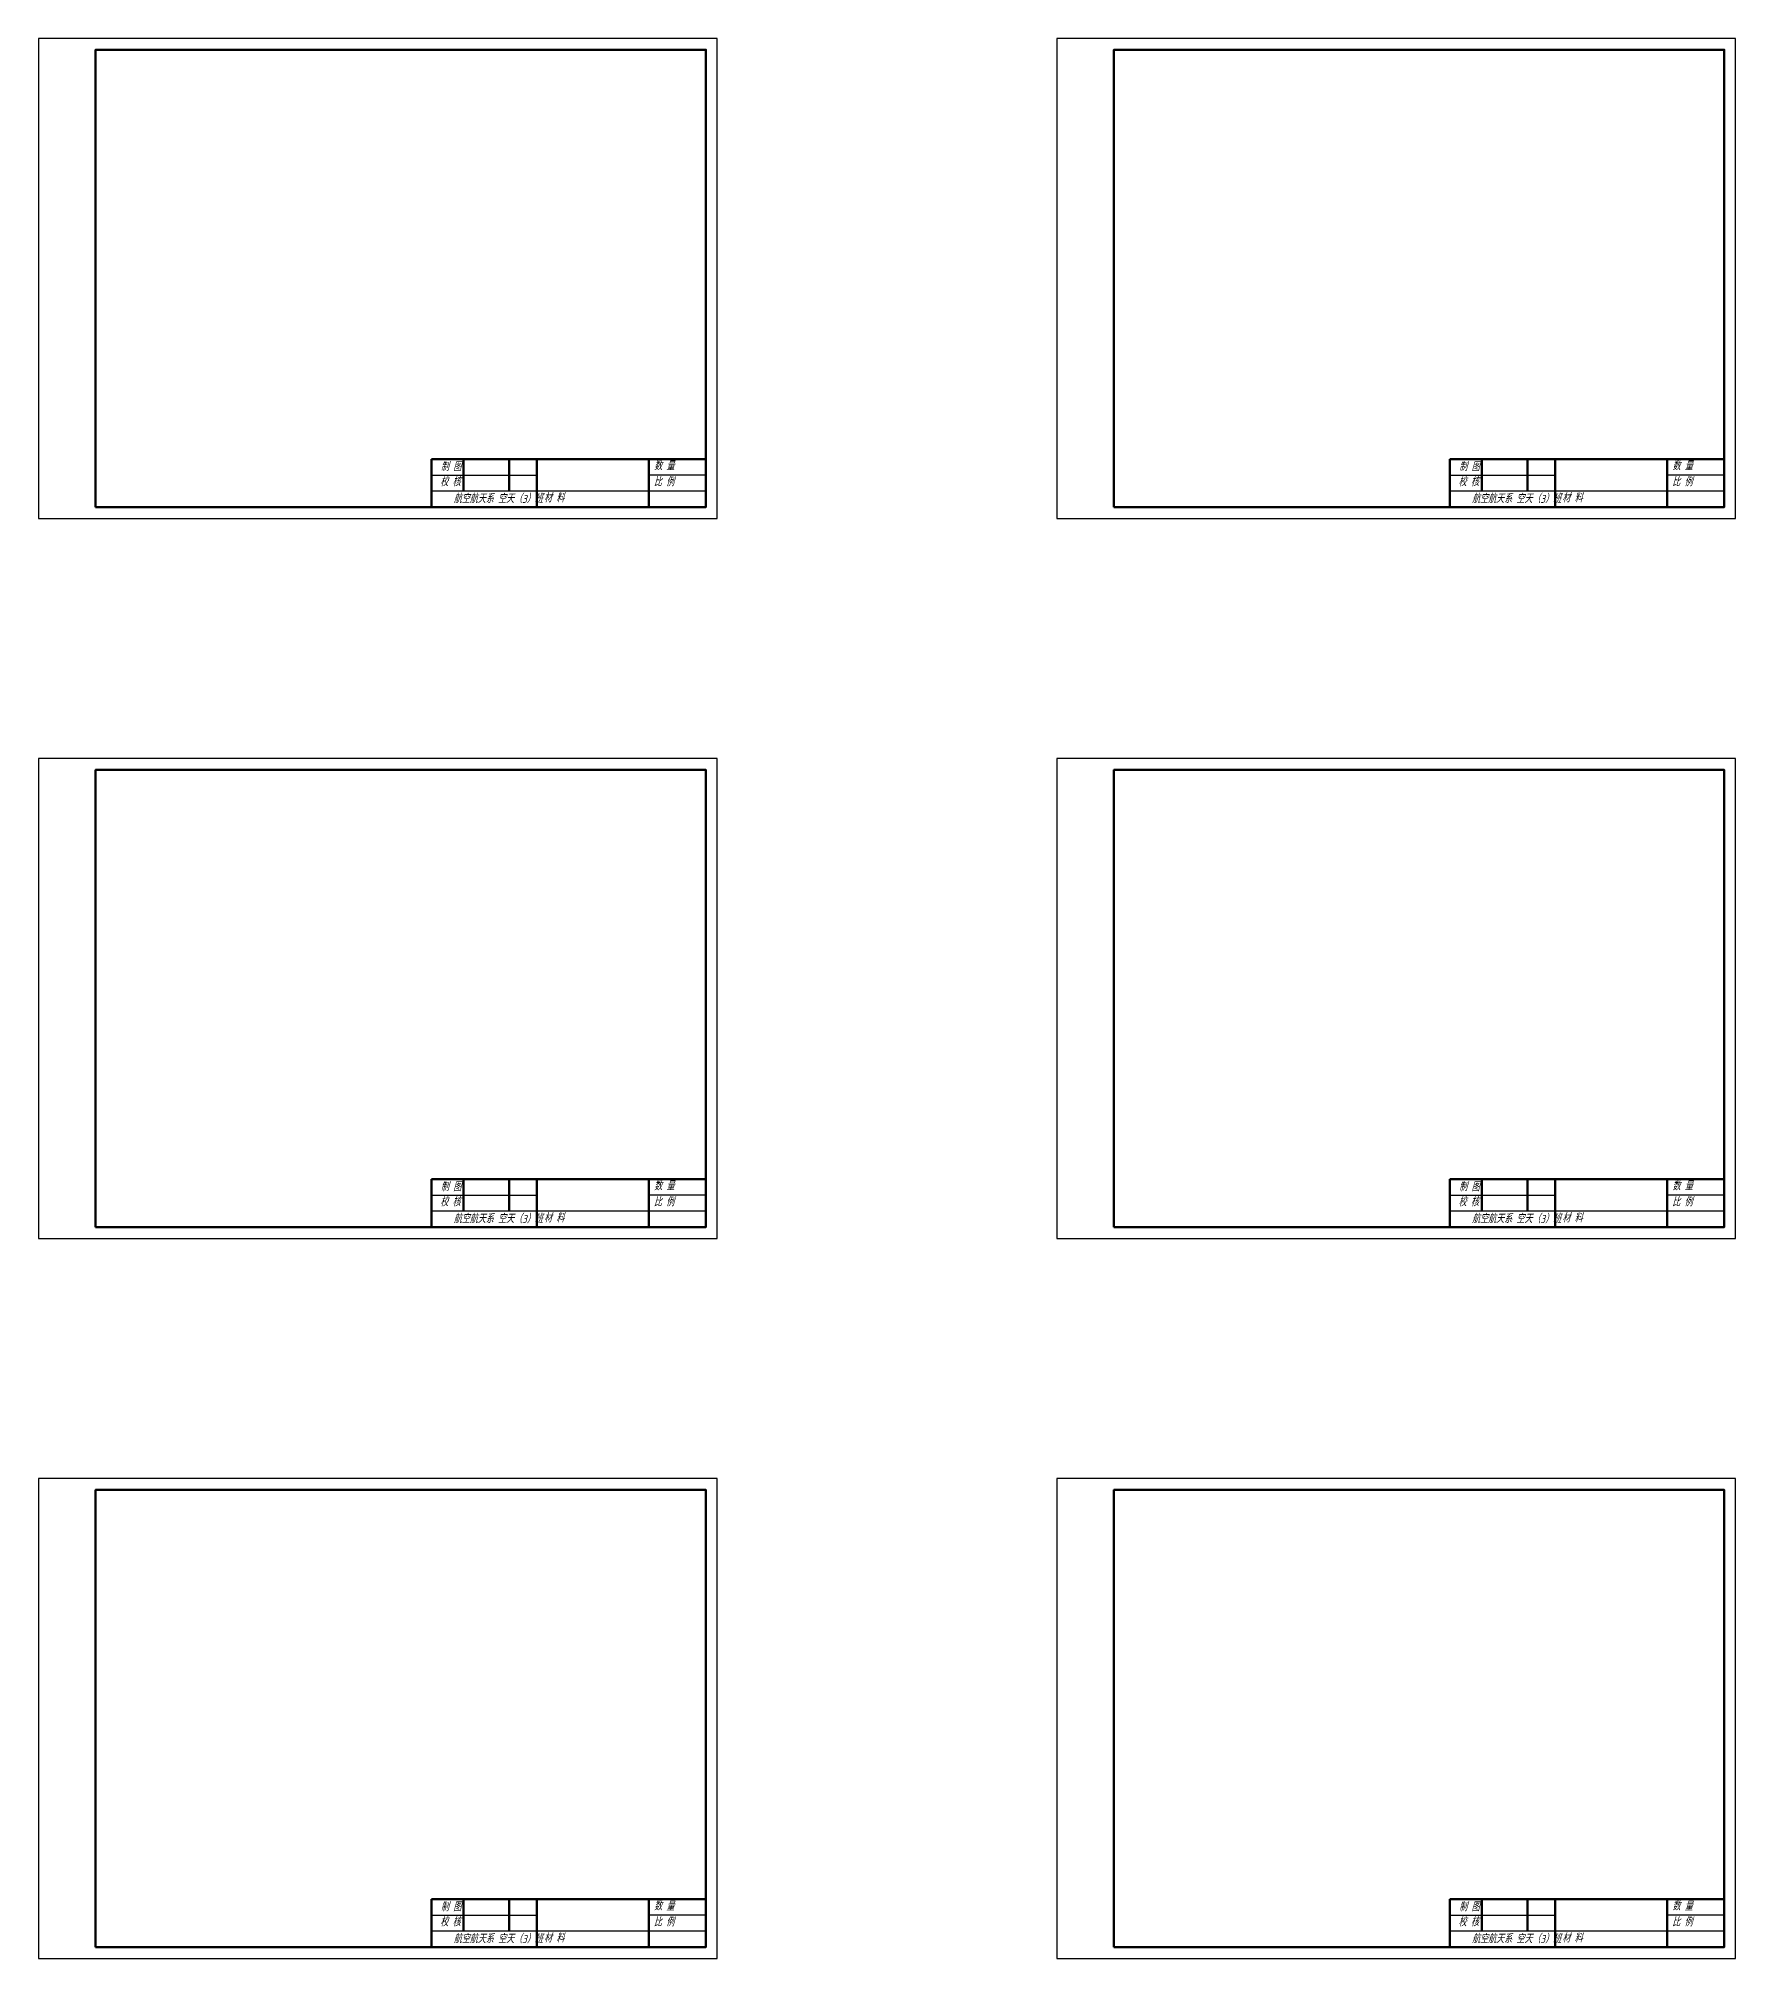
# Model space of a CAD drawing. Header units: millimetres. Extents: x 1 to 2971, y 6 to 1476.
# Drawn here: x 1337 to 2080, y 636 to 1476 of the extents above; entities that cross this region are included whole.
import ezdxf

# ---------------------------------------------------------------- set-up
doc = ezdxf.new("R2010")
doc.units = ezdxf.units.MM
for name, color, linetype, lineweight in [('文字标注', 7, 'Continuous', 25), ('粗实线', 7, 'Continuous', 50), ('细实线', 3, 'Continuous', 25)]:
    doc.layers.add(name, color=color, linetype=linetype, lineweight=lineweight)
doc.styles.add('国标汉字', font='gbeitc.shx', dxfattribs={"height": 3.5, "bigfont": 'gbcbig.shx'})

msp = doc.modelspace()

# ---------------------------------------------------------------- linework, layer by layer
at = {"layer": '粗实线'}
for p, q in [((1629.47, 1291.65), (1509.47, 1291.65)), ((1509.47, 1291.65), (1509.47, 1270.65)), ((1523.47, 1277.65), (1523.47, 1291.65)), ((1543.47, 1277.65), (1543.47, 1291.65)), ((1555.47, 1270.65), (1555.47, 1291.65)), ((1604.47, 1270.65), (1604.47, 1291.65)), ((2074.97, 1291.65), (1954.97, 1291.65)), ((1954.97, 1291.65), (1954.97, 1270.65)), ((1968.97, 1277.65), (1968.97, 1291.65)), ((1988.97, 1277.65), (1988.97, 1291.65)), ((2000.97, 1270.65), (2000.97, 1291.65)), ((2049.97, 1270.65), (2049.97, 1291.65)), ((1629.47, 976.65), (1509.47, 976.65)), ((1509.47, 976.65), (1509.47, 955.65)), ((1523.47, 962.65), (1523.47, 976.65)), ((1543.47, 962.65), (1543.47, 976.65)), ((1555.47, 955.65), (1555.47, 976.65)), ((1604.47, 955.65), (1604.47, 976.65)), ((2074.97, 976.65), (1954.97, 976.65)), ((1954.97, 976.65), (1954.97, 955.65)), ((1968.97, 962.65), (1968.97, 976.65)), ((1988.97, 962.65), (1988.97, 976.65)), ((2000.97, 955.65), (2000.97, 976.65)), ((2049.97, 955.65), (2049.97, 976.65)), ((1629.47, 661.65), (1509.47, 661.65)), ((1509.47, 661.65), (1509.47, 640.65)), ((1523.47, 647.65), (1523.47, 661.65)), ((1543.47, 647.65), (1543.47, 661.65)), ((1555.47, 640.65), (1555.47, 661.65)), ((1604.47, 640.65), (1604.47, 661.65)), ((2074.97, 661.65), (1954.97, 661.65)), ((1954.97, 661.65), (1954.97, 640.65)), ((1968.97, 647.65), (1968.97, 661.65)), ((1988.97, 647.65), (1988.97, 661.65)), ((2000.97, 640.65), (2000.97, 661.65)), ((2049.97, 640.65), (2049.97, 661.65))]:
    msp.add_line(p, q, dxfattribs=at)
for points in [[(1362.47, 1270.65), (1629.47, 1270.65), (1629.47, 1470.65), (1362.47, 1470.65)], [(1807.97, 1270.65), (2074.97, 1270.65), (2074.97, 1470.65), (1807.97, 1470.65)], [(1362.47, 955.65), (1629.47, 955.65), (1629.47, 1155.65), (1362.47, 1155.65)], [(1807.97, 955.65), (2074.97, 955.65), (2074.97, 1155.65), (1807.97, 1155.65)], [(1362.47, 640.65), (1629.47, 640.65), (1629.47, 840.65), (1362.47, 840.65)], [(1807.97, 640.65), (2074.97, 640.65), (2074.97, 840.65), (1807.97, 840.65)]]:
    msp.add_lwpolyline(points, close=True, dxfattribs=at)
at = {"layer": '细实线'}
for p, q in [((1509.47, 1284.65), (1555.47, 1284.65)), ((1629.47, 1277.65), (1509.47, 1277.65)), ((1629.47, 1284.65), (1604.47, 1284.65)), ((1954.97, 1284.65), (2000.97, 1284.65)), ((2074.97, 1277.65), (1954.97, 1277.65)), ((2074.97, 1284.65), (2049.97, 1284.65)), ((1509.47, 969.65), (1555.47, 969.65)), ((1629.47, 969.65), (1604.47, 969.65)), ((1954.97, 969.65), (2000.97, 969.65)), ((2074.97, 969.65), (2049.97, 969.65)), ((1629.47, 962.65), (1509.47, 962.65)), ((2074.97, 962.65), (1954.97, 962.65)), ((1509.47, 654.65), (1555.47, 654.65)), ((1629.47, 647.65), (1509.47, 647.65)), ((1629.47, 654.65), (1604.47, 654.65)), ((1954.97, 654.65), (2000.97, 654.65)), ((2074.97, 647.65), (1954.97, 647.65)), ((2074.97, 654.65), (2049.97, 654.65))]:
    msp.add_line(p, q, dxfattribs=at)
for points in [[(1337.47, 1265.65), (1634.47, 1265.65), (1634.47, 1475.65), (1337.47, 1475.65)], [(1782.97, 1265.65), (2079.97, 1265.65), (2079.97, 1475.65), (1782.97, 1475.65)], [(1337.47, 950.65), (1634.47, 950.65), (1634.47, 1160.65), (1337.47, 1160.65)], [(1782.97, 950.65), (2079.97, 950.65), (2079.97, 1160.65), (1782.97, 1160.65)], [(1337.47, 635.65), (1634.47, 635.65), (1634.47, 845.65), (1337.47, 845.65)], [(1782.97, 635.65), (2079.97, 635.65), (2079.97, 845.65), (1782.97, 845.65)]]:
    msp.add_lwpolyline(points, close=True, dxfattribs=at)

# ---------------------------------------------------------------- texts
at = {"layer": '文字标注', "style": '国标汉字'}
for s, p in [('制 图', (1513.51, 1286.41)), ('数 量', (1606.79, 1286.76)), ('制 图', (1959.01, 1286.41)), ('数 量', (2052.29, 1286.76)), ('校 核', (1513.24, 1279.81)), ('比 例', (1606.68, 1279.77)), ('校 核', (1958.74, 1279.81)), ('比 例', (2052.18, 1279.77)), ('航空航天系 空天（3）班', (1519.14, 1272.45)), ('材 料', (1558.62, 1272.74)), ('航空航天系 空天（3）班', (1964.64, 1272.45)), ('材 料', (2004.12, 1272.74)), ('制 图', (1513.51, 971.41)), ('数 量', (1606.79, 971.76)), ('制 图', (1959.01, 971.41)), ('数 量', (2052.29, 971.76)), ('校 核', (1513.24, 964.81)), ('比 例', (1606.68, 964.77)), ('校 核', (1958.74, 964.81)), ('比 例', (2052.18, 964.77)), ('航空航天系 空天（3）班', (1519.14, 957.45)), ('材 料', (1558.62, 957.74)), ('航空航天系 空天（3）班', (1964.64, 957.45)), ('材 料', (2004.12, 957.74)), ('制 图', (1513.51, 656.41)), ('数 量', (1606.79, 656.76)), ('制 图', (1959.01, 656.41)), ('数 量', (2052.29, 656.76)), ('校 核', (1513.24, 649.81)), ('比 例', (1606.68, 649.77)), ('校 核', (1958.74, 649.81)), ('比 例', (2052.18, 649.77)), ('航空航天系 空天（3）班', (1519.14, 642.45)), ('材 料', (1558.62, 642.74)), ('航空航天系 空天（3）班', (1964.64, 642.45)), ('材 料', (2004.12, 642.74))]:
    msp.add_text(s, height=3.5, dxfattribs=at).set_placement(p)

doc.saveas('drawing.dxf')
